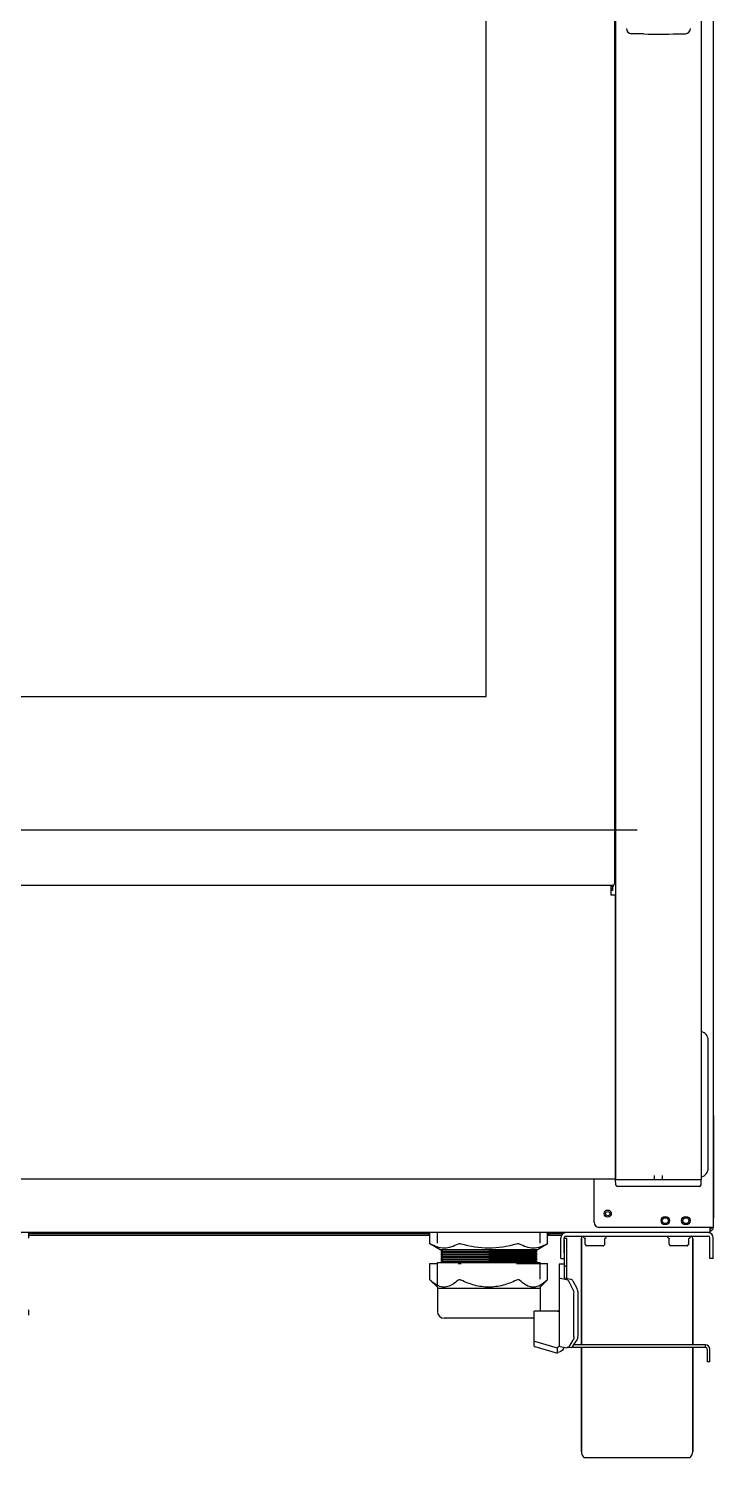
# Model space of a CAD drawing. Header units: millimetres. Extents: x 2355 to 9028, y 2010 to 7655.
# Drawn here: x 6351 to 6750, y 3891 to 4725 of the extents above; entities that cross this region are included whole.
import ezdxf

# ---------------------------------------------------------------- set-up
doc = ezdxf.new("R2010")
doc.units = ezdxf.units.MM
doc.header["$LTSCALE"] = 739.2
doc.layers.get('0').update_dxf_attribs({"linetype": 'CONTINUOUS'})
doc.layers.add('ASSI', color=7, linetype='CONTINUOUS')
doc.layers.add('GEOM', color=7, linetype='CONTINUOUS')

msp = doc.modelspace()

# ---------------------------------------------------------------- linework, layer by layer
at = {"color": 7, "linetype": 'Continuous'}
for p, q in [((6743.22, 5688.12), (6743.22, 4053.12)), ((6617.72, 4335.12), (6617.72, 5521.12)), ((6693.22, 5520.12), (6693.22, 4053.12)), ((6010.72, 4335.12), (6617.72, 4335.12)), ((6691.72, 4225.12), (6691.72, 4224.32)), ((6693.22, 4225.82), (6692.67, 4225.82)), ((6693.22, 4227.62), (6692.72, 4227.62)), ((6747.22, 4059.62), (6747.22, 4134.62)), ((6693.22, 4053.12), (6743.22, 4053.12)), ((6742.12, 4049.12), (6694.33, 4049.12)), ((6664.72, 4018.62), (6663.22, 4018.62)), ((6664.72, 3995.45), (6664.72, 4018.62)), ((6674.77, 4019.28), (6674.77, 4020.12)), ((6687.67, 4019.28), (6687.67, 4020.12)), ((6723.77, 4019.28), (6723.77, 4020.12)), ((6736.67, 4019.28), (6736.67, 4020.12)), ((6663.22, 4003.74), (6660.22, 4003.74)), ((6660.22, 4003.74), (6660.22, 3955.91)), ((6664.72, 4002.62), (6663.22, 4002.62)), ((6660.95, 3995.47), (6664.67, 3994.76)), ((6665.89, 3993.66), (6668.32, 3988.98)), ((6668.83, 3961.27), (6668.83, 3986.79)), ((6659.22, 3976.21), (6645.72, 3976.21)), ((6645.72, 3955.75), (6645.72, 3976.21)), ((6659.44, 3976.24), (6659.22, 3976.21)), ((6659.44, 3976.17), (6659.22, 3976.14)), ((6659.83, 3976.14), (6659.22, 3976.14)), ((6659.65, 3976.31), (6659.44, 3976.24)), ((6659.65, 3976.24), (6659.44, 3976.17)), ((6659.83, 3976.42), (6659.65, 3976.31)), ((6659.83, 3976.35), (6659.65, 3976.24)), ((6659.91, 3976.51), (6659.83, 3976.42)), ((6659.95, 3976.47), (6659.83, 3976.35)), ((6659.22, 3954.75), (6646, 3958.55)), ((6659.22, 3951.78), (6659.22, 3955.08)), ((6660.95, 3955.6), (6664.67, 3954.89)), ((6664.95, 3954.87), (6664.67, 3954.89)), ((6667.41, 3955.1), (6664.95, 3954.87)), ((6668.32, 3959.26), (6665.89, 3955.52)), ((6668.22, 3955.62), (6668.22, 3955.12)), ((6745.72, 3956.62), (6668.91, 3956.62)), ((6745.72, 3955.12), (6745.72, 3956.62)), ((6748.22, 3946.62), (6746.72, 3946.62)), ((6748.22, 3946.62), (6748.22, 3954.12))]:
    msp.add_line(p, q, dxfattribs=at)
at = {"linetype": 'Continuous'}
for p, q in [((6750.22, 5687.52), (6750.22, 4025.22)), ((6680.62, 4028.22), (6680.62, 4053.62)), ((6750.22, 4025.22), (6683.62, 4025.22)), ((6748.22, 4025.22), (6748.22, 4024.12)), ((6663.22, 4017.74), (6663.22, 3995.78)), ((6663.4, 3995.7), (6667.13, 3994.99)), ((6668.35, 3993.89), (6670.78, 3989.22)), ((6671.28, 3961.5), (6671.28, 3987.02)), ((6646, 3955.58), (6659.22, 3951.78)), ((6745.72, 3955.12), (6667.41, 3955.12)), ((6668.35, 3955.76), (6670.78, 3959.49)), ((6746.72, 3954.12), (6746.72, 3946.62))]:
    msp.add_line(p, q, dxfattribs=at)
at = {"color": 2}
msp.add_line((6705.72, 4257.12), (5920.22, 4257.12), dxfattribs=at)
at = {"linetype": 'Continuous'}
msp.add_lwpolyline([(6663.22, 3995.78), (6663.24, 3995.75), (6663.3, 3995.73), (6663.4, 3995.7)], dxfattribs=at)
for centre, radius in [((6688.62, 4033.22), 2.1), ((6722.22, 4029.12), 2.5), ((6734.22, 4029.12), 2.5)]:
    msp.add_circle(centre, radius, dxfattribs=at)
at = {"color": 7, "linetype": 'Continuous'}
for centre, radius, start, end in [((6742.22, 4134.62), 5, 0, 78.45592), ((6742.22, 4059.62), 5, 281.54408, 360), ((6694.33, 4050.12), 1, 181.99999, 269.99967), ((6742.12, 4050.12), 1, 270, 358), ((6748.22, 4025.22), 1, 270, 360), ((6745.72, 3954.12), 2.5, 0, 90)]:
    msp.add_arc(centre, radius, start, end, dxfattribs=at)
at = {"linetype": 'Continuous'}
for centre, radius, start, end in [((6683.62, 4028.22), 3, 180, 270), ((6748.22, 4025.22), 2, 270, 360), ((6659.29, 3956.07), 3.93, 335.01355, 346.64627), ((6745.72, 3954.12), 1, 0, 90)]:
    msp.add_arc(centre, radius, start, end, dxfattribs=at)
at = {"color": 7, "linetype": 'Continuous'}
for points, knots in [([(6660.22, 3995.78), (6660.22, 3995.72), (6660.51, 3995.47), (6660.83, 3995.53), (6661.07, 3995.51)], [0, 0, 0, 0, 0.208061, 1, 1, 1, 1]), ([(6664.67, 3994.76), (6665.02, 3994.69), (6665.57, 3994.36), (6665.67, 3993.81), (6665.69, 3993.62)], [0, 0, 0, 0, 0.651981, 1, 1, 1, 1]), ([(6646, 3958.55), (6645.93, 3958.57), (6645.83, 3958.6), (6645.72, 3958.68), (6645.72, 3958.72)], [0, 0, 0, 0, 0.665766, 1, 1, 1, 1]), ([(6659.7, 3955.24), (6659.63, 3955.2), (6659.48, 3955.12), (6659.3, 3955.08), (6659.22, 3955.08)], [0, 0, 0, 0, 0.515947, 1, 1, 1, 1]), ([(6660.17, 3955.81), (6660.13, 3955.7), (6659.99, 3955.48), (6659.81, 3955.31), (6659.7, 3955.24)], [0, 0, 0, 0, 0.492589, 1, 1, 1, 1]), ([(6660.3, 3955.8), (6660.3, 3955.82), (6660.38, 3955.86), (6660.44, 3955.88), (6660.48, 3955.89)], [0, 0, 0, 0, 0.295553, 1, 1, 1, 1]), ([(6660.52, 3955.69), (6660.46, 3955.71), (6660.4, 3955.73), (6660.3, 3955.77), (6660.3, 3955.8)], [0, 0, 0, 0, 0.668517, 1, 1, 1, 1]), ([(6660.95, 3955.6), (6660.87, 3955.62), (6660.73, 3955.64), (6660.58, 3955.68), (6660.52, 3955.69)], [0, 0, 0, 0, 0.525375, 1, 1, 1, 1])]:
    msp.add_open_spline(points, degree=3, knots=knots, dxfattribs=at)
at = {"linetype": 'Continuous'}
for points in [[(6668.35, 3993.89), (6668.14, 3994.29), (6667.57, 3994.99), (6667.24, 3994.68)], [(6671.28, 3987.02), (6671.28, 3987.67), (6671.31, 3988.57), (6670.74, 3988.89)], [(6670.78, 3959.49), (6671.12, 3960.02), (6671.33, 3960.75), (6671.12, 3961.34)], [(6662.85, 3954.41), (6662.25, 3953.11), (6660.65, 3952.11), (6659.22, 3952.11)]]:
    msp.add_open_spline(points, degree=3, dxfattribs=at)
at = {"color": 7, "linetype": 'Continuous'}
for points in [[(6668.32, 3988.98), (6668.63, 3988.39), (6668.91, 3987.62), (6668.66, 3987)], [(6665.89, 3955.52), (6665.69, 3955.22), (6665.27, 3954.77), (6664.97, 3954.97)], [(6668.83, 3961.27), (6668.83, 3960.68), (6668.86, 3959.7), (6668.28, 3959.6)]]:
    msp.add_open_spline(points, degree=3, dxfattribs=at)
at = {"linetype": 'Continuous'}
for points, knots in [([(6645.72, 3955.75), (6645.72, 3955.71), (6645.83, 3955.63), (6645.93, 3955.6), (6646, 3955.58)], [0, 0, 0, 0, 0.334234, 1, 1, 1, 1]), ([(6667.41, 3955.08), (6667.66, 3955.07), (6668.08, 3955.33), (6668.13, 3955.73), (6668.15, 3955.86)], [0, 0, 0, 0, 0.639855, 1, 1, 1, 1])]:
    msp.add_open_spline(points, degree=3, knots=knots, dxfattribs=at)
at = {"layer": 'ASSI', "color": 7, "linetype": 'Continuous'}
for p, q in [((6673.22, 3956.62), (6673.22, 4018.62)), ((6738.22, 3956.62), (6738.22, 4018.62)), ((6591.47, 4011.72), (6591.47, 4011.22)), ((6591.47, 4011.12), (6591.47, 4010.62)), ((6591.47, 4010.22), (6591.47, 4009.72)), ((6591.47, 4009.62), (6591.47, 4009.12)), ((6591.47, 4008.72), (6591.47, 4008.22)), ((6591.47, 4008.12), (6591.47, 4007.62)), ((6591.47, 4007.22), (6591.47, 4006.72)), ((6591.47, 4006.62), (6591.47, 4006.12)), ((6591.47, 4005.72), (6591.47, 4004.62)), ((6646.97, 4011.72), (6646.97, 4011.22)), ((6646.97, 4010.22), (6646.97, 4009.72)), ((6646.97, 4009.62), (6646.97, 4009.12)), ((6646.97, 4008.72), (6646.97, 4008.22)), ((6646.97, 4008.12), (6646.97, 4007.62)), ((6646.97, 4007.22), (6646.97, 4006.72)), ((6646.97, 4006.62), (6646.97, 4006.12)), ((6646.97, 4005.72), (6646.97, 4004.62)), ((6673.22, 3894.41), (6673.22, 3955.12)), ((6738.22, 3894.41), (6738.22, 3955.12)), ((6674.69, 3890.87), (6736.76, 3890.87))]:
    msp.add_line(p, q, dxfattribs=at)
at = {"layer": 'ASSI', "linetype": 'Continuous'}
for centre, radius in [((6688.62, 4033.22), 1.25), ((6722.22, 4029.12), 1.75), ((6734.22, 4029.12), 1.75)]:
    msp.add_circle(centre, radius, dxfattribs=at)
at = {"layer": 'ASSI', "color": 7, "linetype": 'Continuous'}
for centre, start, end in [((6678.22, 3894.41), 180, 225), ((6733.22, 3894.41), 315, 360)]:
    msp.add_arc(centre, 5, start, end, dxfattribs=at)
at = {"layer": 'GEOM', "color": 7, "linetype": 'Continuous'}
for p, q in [((6692.72, 4226.12), (6692.72, 5692.12)), ((6709.66, 4722.06), (6702.49, 4722.2)), ((6726.72, 4722.06), (6733.95, 4722.2)), ((5936.72, 4225.12), (6691.72, 4225.12)), ((6690.47, 4224.32), (6691.32, 4224.32)), ((6691.32, 4224.32), (6691.32, 4222.82)), ((6691.32, 4222.62), (6691.32, 4221.82)), ((6692.97, 4114.37), (6693.22, 4114.37)), ((6750.27, 4090.62), (6750.22, 4090.62)), ((6750.27, 4090.62), (6750.27, 4030.62)), ((6715.82, 4052.91), (6715.82, 4055.42)), ((6720.62, 4052.91), (6720.62, 4055.42)), ((6692.97, 4054.37), (6693.22, 4054.37)), ((6693.33, 4050.08), (6693.23, 4052.91)), ((6715.82, 4053.12), (6720.62, 4053.12)), ((6743.12, 4050.08), (6743.21, 4052.91)), ((6750.27, 4030.62), (6750.22, 4030.62)), ((6350.72, 4022.12), (6350.72, 4018.88)), ((6350.72, 4021.62), (6584.89, 4021.62)), ((6584.22, 4021.62), (6584.22, 4020.62)), ((6584.89, 4015.62), (6584.89, 4022.12)), ((6589.22, 4016.07), (6589.22, 4022.12)), ((6649.22, 4016.07), (6649.22, 4022.12)), ((6653.2, 4021.62), (6662.67, 4021.62)), ((6653.55, 4015.62), (6653.55, 4022.12)), ((6654.22, 4021.62), (6654.22, 4020.62)), ((6584.89, 4015.62), (6585.16, 4015.47)), ((6590.89, 4012.12), (6585.15, 4015.46)), ((6653.55, 4015.62), (6647.55, 4012.12)), ((6653.29, 4015.47), (6653.55, 4015.62)), ((6663.22, 4010.29), (6663.22, 4019.12)), ((6664.22, 4020.12), (6747.22, 4020.12)), ((6673.22, 4018.62), (6673.22, 3956.62)), ((6674.77, 4019.28), (6674.77, 4020.12)), ((6675.45, 4018.72), (6675.46, 4018.71)), ((6675.53, 4015.34), (6675.53, 4018.46)), ((6676.28, 4014.49), (6675.6, 4015.17)), ((6685.99, 4014.42), (6676.45, 4014.42)), ((6686.17, 4014.49), (6686.84, 4015.17)), ((6686.92, 4015.34), (6686.92, 4018.46)), ((6687.18, 4018.9), (6687.21, 4018.92)), ((6687.21, 4018.92), (6687.23, 4018.92)), ((6687.23, 4018.92), (6687.52, 4019.05)), ((6687.67, 4019.28), (6687.67, 4020.12)), ((6723.77, 4019.28), (6723.77, 4020.12)), ((6724.45, 4018.72), (6724.46, 4018.71)), ((6724.53, 4015.34), (6724.53, 4018.46)), ((6725.28, 4014.49), (6724.6, 4015.17)), ((6734.99, 4014.42), (6725.45, 4014.42)), ((6735.17, 4014.49), (6735.84, 4015.17)), ((6735.92, 4015.34), (6735.92, 4018.46)), ((6736.18, 4018.9), (6736.21, 4018.92)), ((6736.21, 4018.92), (6736.23, 4018.92)), ((6736.23, 4018.92), (6736.52, 4019.05)), ((6736.67, 4019.28), (6736.67, 4020.12)), ((6738.22, 4018.62), (6738.22, 3956.62)), ((6748.22, 4007.12), (6748.22, 4019.12)), ((6647.55, 4012.12), (6590.89, 4012.12)), ((6591.82, 4011.92), (6591.47, 4011.72)), ((6592.34, 4011.72), (6591.47, 4011.72)), ((6591.65, 4011.22), (6591.47, 4011.22)), ((6591.56, 4011.17), (6591.47, 4011.22)), ((6646.97, 4011.12), (6591.47, 4011.12)), ((6591.47, 4011.12), (6591.47, 4010.62)), ((6646.97, 4010.62), (6591.47, 4010.62)), ((6591.82, 4010.42), (6591.47, 4010.22)), ((6592.34, 4010.22), (6591.47, 4010.22)), ((6591.65, 4009.72), (6591.47, 4009.72)), ((6591.56, 4009.67), (6591.47, 4009.72)), ((6646.97, 4009.62), (6591.47, 4009.62)), ((6591.47, 4009.62), (6591.47, 4009.12)), ((6646.97, 4009.12), (6591.47, 4009.12)), ((6591.82, 4008.92), (6591.47, 4008.72)), ((6592.34, 4008.72), (6591.47, 4008.72)), ((6591.65, 4008.22), (6591.47, 4008.22)), ((6591.56, 4008.17), (6591.47, 4008.22)), ((6646.97, 4008.12), (6591.47, 4008.12)), ((6591.47, 4008.12), (6591.47, 4007.62)), ((6646.97, 4007.62), (6591.47, 4007.62)), ((6591.82, 4007.42), (6591.47, 4007.22)), ((6592.34, 4007.22), (6591.47, 4007.22)), ((6591.65, 4006.72), (6591.47, 4006.72)), ((6591.56, 4006.67), (6591.47, 4006.72)), ((6646.97, 4006.62), (6591.47, 4006.62)), ((6591.47, 4006.62), (6591.47, 4006.12)), ((6646.97, 4006.12), (6591.47, 4006.12)), ((6591.82, 4005.92), (6591.47, 4005.72)), ((6592.34, 4005.72), (6591.47, 4005.72)), ((6646.97, 4005.12), (6591.47, 4005.12)), ((6591.47, 4005.12), (6591.47, 4004.62)), ((6646.97, 4011.72), (6619.22, 4011.72)), ((6646.97, 4010.22), (6619.22, 4010.22)), ((6646.97, 4008.72), (6619.22, 4008.72)), ((6646.97, 4007.22), (6619.22, 4007.22)), ((6646.97, 4005.72), (6619.22, 4005.72)), ((6646.97, 4011.72), (6646.63, 4011.92)), ((6646.97, 4010.22), (6646.63, 4010.42)), ((6646.97, 4008.72), (6646.63, 4008.92)), ((6646.97, 4007.22), (6646.63, 4007.42)), ((6646.97, 4005.72), (6646.63, 4005.92)), ((6646.97, 4011.22), (6646.8, 4011.22)), ((6646.97, 4009.72), (6646.8, 4009.72)), ((6646.97, 4008.22), (6646.8, 4008.22)), ((6646.97, 4006.72), (6646.8, 4006.72)), ((6646.97, 4011.22), (6646.89, 4011.17)), ((6646.97, 4009.72), (6646.89, 4009.67)), ((6646.97, 4008.22), (6646.89, 4008.17)), ((6646.97, 4006.72), (6646.89, 4006.67)), ((6646.97, 4011.12), (6646.97, 4010.62)), ((6646.97, 4009.62), (6646.97, 4009.12)), ((6646.97, 4008.12), (6646.97, 4007.62)), ((6646.97, 4006.62), (6646.97, 4006.12)), ((6646.97, 4005.12), (6646.97, 4004.62)), ((6661.22, 4007.12), (6663.22, 4007.12)), ((6750.22, 4007.12), (6748.22, 4007.12)), ((6584.89, 4004.02), (6589.22, 4004.02)), ((6584.89, 3994.62), (6584.89, 4004.02)), ((6589.22, 4004.62), (6649.22, 4004.62)), ((6589.22, 3990.89), (6589.22, 4004.62)), ((6601.32, 4004.02), (6603.06, 4004.02)), ((6635.39, 4004.02), (6653.55, 4004.02)), ((6649.22, 3994.96), (6649.22, 4004.62)), ((6653.55, 3994.62), (6653.55, 4004.02)), ((6584.89, 3994.62), (6589.29, 3990.22)), ((6584.89, 3994.62), (6585.16, 3994.36)), ((6589.22, 3990.22), (6589.29, 3990.22)), ((6589.22, 3990.22), (6589.22, 3976.12)), ((6589.22, 3989.62), (6649.22, 3989.62)), ((6653.55, 3994.62), (6649.15, 3990.22)), ((6649.15, 3990.22), (6649.22, 3990.22)), ((6649.22, 3990.22), (6649.22, 3976.21)), ((6653.29, 3994.36), (6653.55, 3994.62)), ((6350.72, 3977.12), (6350.72, 3973.88)), ((6645.22, 3972.12), (6593.22, 3972.12)), ((6673.22, 3955.12), (6673.22, 3894.41)), ((6738.22, 3955.12), (6738.22, 3894.41))]:
    msp.add_line(p, q, dxfattribs=at)
at = {"layer": 'GEOM', "linetype": 'Continuous'}
for p, q in [((6690.47, 4225.12), (6690.47, 4219.12)), ((6691.32, 4222.82), (6690.47, 4222.82)), ((6691.32, 4221.82), (6690.47, 4221.82)), ((6692.97, 4219.12), (6690.47, 4219.12)), ((6692.97, 4219.12), (6692.97, 4053.62)), ((5935.47, 4053.62), (6692.97, 4053.62)), ((6748.22, 4022.12), (5886.22, 4022.12)), ((6748.22, 4025.12), (6749.22, 4025.12)), ((6748.22, 4024.12), (6748.22, 4022.12)), ((6350.72, 4020.62), (6584.89, 4020.62)), ((6653.2, 4020.62), (6661.69, 4020.62)), ((6661.22, 4007.12), (6661.22, 4019.12)), ((6750.22, 4007.12), (6750.22, 4019.12))]:
    msp.add_line(p, q, dxfattribs=at)
at = {"layer": 'GEOM', "color": 7, "linetype": 'Continuous'}
for points in [[(6709.66, 4722.06), (6712.22, 4722.02), (6715.18, 4721.99), (6718.23, 4721.98), (6721.28, 4721.99), (6724.24, 4722.02), (6726.72, 4722.06)], [(6674.92, 4019.05), (6675.23, 4018.92), (6675.25, 4018.91), (6675.27, 4018.9), (6675.29, 4018.88), (6675.32, 4018.87), (6675.34, 4018.85), (6675.36, 4018.84), (6675.38, 4018.82)], [(6675.25, 4018.91), (6675.27, 4018.9), (6675.29, 4018.89), (6675.31, 4018.87), (6675.33, 4018.86), (6675.35, 4018.84), (6675.37, 4018.83), (6675.39, 4018.81), (6675.4, 4018.79), (6675.42, 4018.77), (6675.44, 4018.74), (6675.45, 4018.72)], [(6675.38, 4018.82), (6675.4, 4018.79), (6675.42, 4018.77), (6675.44, 4018.75), (6675.45, 4018.72)], [(6686.98, 4018.71), (6687.01, 4018.75), (6687.03, 4018.78), (6687.05, 4018.8)], [(6687, 4018.74), (6687.02, 4018.76), (6687.04, 4018.79), (6687.06, 4018.81), (6687.09, 4018.84), (6687.11, 4018.86), (6687.14, 4018.88), (6687.16, 4018.89), (6687.19, 4018.9), (6687.21, 4018.92)], [(6687.05, 4018.8), (6687.08, 4018.83), (6687.11, 4018.85), (6687.13, 4018.87), (6687.16, 4018.89), (6687.18, 4018.9)], [(6723.92, 4019.05), (6724.23, 4018.92), (6724.25, 4018.91), (6724.27, 4018.9), (6724.29, 4018.88), (6724.32, 4018.87), (6724.34, 4018.85), (6724.36, 4018.84), (6724.38, 4018.82)], [(6724.25, 4018.91), (6724.27, 4018.9), (6724.29, 4018.89), (6724.31, 4018.87), (6724.33, 4018.86), (6724.35, 4018.84), (6724.37, 4018.83), (6724.39, 4018.81), (6724.4, 4018.79), (6724.42, 4018.77), (6724.44, 4018.74)], [(6724.38, 4018.82), (6724.4, 4018.79), (6724.42, 4018.77), (6724.44, 4018.75), (6724.45, 4018.72)], [(6735.98, 4018.71), (6736.01, 4018.75), (6736.03, 4018.78), (6736.05, 4018.8)], [(6736, 4018.74), (6736.02, 4018.76), (6736.04, 4018.79), (6736.06, 4018.81), (6736.09, 4018.84), (6736.11, 4018.86), (6736.14, 4018.88), (6736.16, 4018.89), (6736.19, 4018.9), (6736.21, 4018.92)], [(6736.05, 4018.8), (6736.08, 4018.83), (6736.11, 4018.85), (6736.13, 4018.87), (6736.16, 4018.89), (6736.18, 4018.9)]]:
    msp.add_lwpolyline(points, dxfattribs=at)
for centre, radius, start, end in [((6702.55, 4725.2), 3, 180.02624, 268.84578), ((6733.89, 4725.2), 3, 271.15422, 359.97376), ((6691.72, 4226.12), 1, 270, 360), ((6693.43, 4052.92), 0.2, 90.00038, 181.99999), ((6743.01, 4052.92), 0.2, 358.00001, 89.99962), ((6664.22, 4019.12), 1, 90, 180), ((6675.22, 4018.62), 2, 130.80177, 180), ((6675.02, 4019.28), 0.25, 180, 246.10787), ((6681.22, 4033.28), 15.56, 246.10787, 247.30286), ((6675.03, 4018.46), 0.5, 0.00103, 67.30591), ((6675.78, 4015.34), 0.25, 179.99982, 224.99973), ((6676.45, 4014.67), 0.25, 225, 270), ((6685.99, 4014.67), 0.25, 270, 315), ((6686.67, 4015.34), 0.25, 315.00027, 0.00018), ((6687.42, 4018.46), 0.5, 112.69409, 179.99897), ((6687.42, 4019.28), 0.25, 293.89213, 360), ((6724.02, 4019.28), 0.25, 180, 246.10787), ((6730.22, 4033.28), 15.56, 246.10787, 247.30286), ((6724.03, 4018.46), 0.5, 0.00103, 67.30591), ((6724.78, 4015.34), 0.25, 179.99982, 224.99973), ((6725.45, 4014.67), 0.25, 225, 270), ((6734.99, 4014.67), 0.25, 270, 315), ((6735.67, 4015.34), 0.25, 315.00027, 0.00018), ((6736.42, 4018.46), 0.5, 112.69409, 179.99897), ((6736.42, 4019.28), 0.25, 293.89213, 360), ((6736.22, 4018.62), 2, 0, 49.19823), ((6747.22, 4019.12), 1, 0, 90), ((6593.22, 3976.12), 4, 180, 270), ((6645.22, 3976.12), 4, 270, 277.24444)]:
    msp.add_arc(centre, radius, start, end, dxfattribs=at)
at = {"layer": 'GEOM', "linetype": 'Continuous'}
for centre, radius, start, end in [((6664.22, 4019.12), 3, 90, 180), ((6747.22, 4019.12), 3, 0, 90), ((6748.22, 4025.12), 2, 270, 360)]:
    msp.add_arc(centre, radius, start, end, dxfattribs=at)
at = {"layer": 'GEOM', "color": 7, "linetype": 'Continuous'}
for points, knots in [([(6601.32, 4015.47), (6598.87, 4014.11), (6593.24, 4012.07), (6587.62, 4014.11), (6585.16, 4015.47)], [0, 0, 0, 0, 0.5, 1, 1, 1, 1]), ([(6603.06, 4015.47), (6602.73, 4015.56), (6602.15, 4015.66), (6601.54, 4015.59), (6601.32, 4015.47)], [0, 0, 0, 0, 0.575112, 1, 1, 1, 1]), ([(6635.39, 4015.47), (6630.14, 4014.02), (6619.22, 4012.16), (6608.31, 4014.02), (6603.06, 4015.47)], [0, 0, 0, 0, 0.5, 1, 1, 1, 1]), ([(6637.12, 4015.47), (6636.9, 4015.59), (6636.29, 4015.66), (6635.71, 4015.56), (6635.39, 4015.47)], [0, 0, 0, 0, 0.424888, 1, 1, 1, 1]), ([(6653.29, 4015.47), (6650.83, 4014.11), (6645.2, 4012.07), (6639.58, 4014.11), (6637.12, 4015.47)], [0, 0, 0, 0, 0.5, 1, 1, 1, 1]), ([(6589.22, 3991.35), (6588.86, 3991.53), (6587.4, 3992.38), (6586.09, 3993.48), (6585.16, 3994.36)], [0, 0, 0, 0, 0.237474, 1, 1, 1, 1]), ([(6601.32, 3994.36), (6600.43, 3993.51), (6598.61, 3991.99), (6595.54, 3990.42), (6592.22, 3990.12), (6590.17, 3990.85), (6589.22, 3991.35)], [0, 0, 0, 0, 0.276682, 0.526598, 0.759149, 1, 1, 1, 1]), ([(6603.06, 3994.36), (6602.89, 3994.44), (6602.36, 3994.65), (6601.62, 3994.65), (6601.32, 3994.36)], [0, 0, 0, 0, 0.30192, 1, 1, 1, 1]), ([(6635.39, 3994.36), (6632.86, 3993.16), (6627.62, 3991.11), (6619.22, 3989.88), (6610.82, 3991.11), (6605.58, 3993.16), (6603.06, 3994.36)], [0, 0, 0, 0, 0.250168, 0.5, 0.749832, 1, 1, 1, 1]), ([(6637.12, 3994.36), (6637.03, 3994.45), (6636.49, 3994.75), (6635.82, 3994.57), (6635.39, 3994.36)], [0, 0, 0, 0, 0.200226, 1, 1, 1, 1]), ([(6653.29, 3994.36), (6652.1, 3993.24), (6649.71, 3991.26), (6645.2, 3989.83), (6640.7, 3991.26), (6638.31, 3993.24), (6637.12, 3994.36)], [0, 0, 0, 0, 0.266527, 0.5, 0.733473, 1, 1, 1, 1])]:
    msp.add_open_spline(points, degree=3, knots=knots, dxfattribs=at)

doc.saveas('drawing.dxf')
